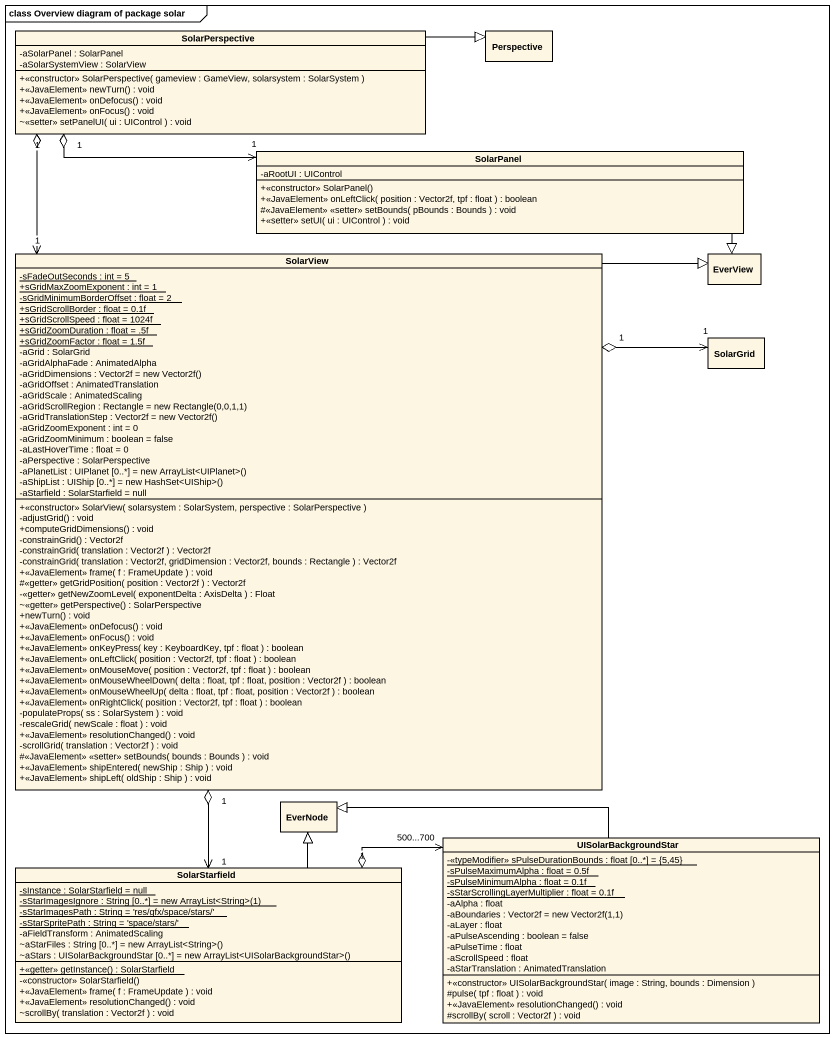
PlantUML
@startuml
mainframe class Overview diagram of package solar
hide circle
hide empty members
skinparam classAttributeIconSize 0
class SolarPerspective {
  -aSolarPanel : SolarPanel
  -aSolarSystemView : SolarView
  +<<constructor>> SolarPerspective( gameview : GameView, solarsystem : SolarSystem )
  +<<JavaElement>> newTurn() : void
  +<<JavaElement>> onDefocus() : void
  +<<JavaElement>> onFocus() : void
  ~<<setter>> setPanelUI( ui : UIControl ) : void
}
class Perspective
class SolarPanel {
  -aRootUI : UIControl
  +<<constructor>> SolarPanel()
  +<<JavaElement>> onLeftClick( position : Vector2f, tpf : float ) : boolean
  #<<JavaElement>> <<setter>> setBounds( pBounds : Bounds ) : void
  +<<setter>> setUI( ui : UIControl ) : void
}
class SolarView {
  {static} -sFadeOutSeconds : int = 5
  {static} +sGridMaxZoomExponent : int = 1
  {static} -sGridMinimumBorderOffset : float = 2
  {static} +sGridScrollBorder : float = 0.1f
  {static} +sGridScrollSpeed : float = 1024f
  {static} +sGridZoomDuration : float = .5f
  {static} +sGridZoomFactor : float = 1.5f
  -aGrid : SolarGrid
  -aGridAlphaFade : AnimatedAlpha
  {field} -aGridDimensions : Vector2f = new Vector2f()
  -aGridOffset : AnimatedTranslation
  -aGridScale : AnimatedScaling
  {field} -aGridScrollRegion : Rectangle = new Rectangle(0,0,1,1)
  {field} -aGridTranslationStep : Vector2f = new Vector2f()
  -aGridZoomExponent : int = 0
  -aGridZoomMinimum : boolean = false
  -aLastHoverTime : float = 0
  -aPerspective : SolarPerspective
  {field} -aPlanetList : UIPlanet [0..*] = new ArrayList<UIPlanet>()
  {field} -aShipList : UIShip [0..*] = new HashSet<UIShip>()
  -aStarfield : SolarStarfield = null
  +<<constructor>> SolarView( solarsystem : SolarSystem, perspective : SolarPerspective )
  -adjustGrid() : void
  +computeGridDimensions() : void
  -constrainGrid() : Vector2f
  -constrainGrid( translation : Vector2f ) : Vector2f
  -constrainGrid( translation : Vector2f, gridDimension : Vector2f, bounds : Rectangle ) : Vector2f
  +<<JavaElement>> frame( f : FrameUpdate ) : void
  #<<getter>> getGridPosition( position : Vector2f ) : Vector2f
  -<<getter>> getNewZoomLevel( exponentDelta : AxisDelta ) : Float
  ~<<getter>> getPerspective() : SolarPerspective
  +newTurn() : void
  +<<JavaElement>> onDefocus() : void
  +<<JavaElement>> onFocus() : void
  +<<JavaElement>> onKeyPress( key : KeyboardKey, tpf : float ) : boolean
  +<<JavaElement>> onLeftClick( position : Vector2f, tpf : float ) : boolean
  +<<JavaElement>> onMouseMove( position : Vector2f, tpf : float ) : boolean
  +<<JavaElement>> onMouseWheelDown( delta : float, tpf : float, position : Vector2f ) : boolean
  +<<JavaElement>> onMouseWheelUp( delta : float, tpf : float, position : Vector2f ) : boolean
  +<<JavaElement>> onRightClick( position : Vector2f, tpf : float ) : boolean
  -populateProps( ss : SolarSystem ) : void
  -rescaleGrid( newScale : float ) : void
  +<<JavaElement>> resolutionChanged() : void
  -scrollGrid( translation : Vector2f ) : void
  #<<JavaElement>> <<setter>> setBounds( bounds : Bounds ) : void
  +<<JavaElement>> shipEntered( newShip : Ship ) : void
  +<<JavaElement>> shipLeft( oldShip : Ship ) : void
}
class EverView
class SolarGrid
class EverNode
class SolarStarfield {
  {static} -sInstance : SolarStarfield = null
  {static} {field} -sStarImagesIgnore : String [0..*] = new ArrayList<String>(1)
  {static} -sStarImagesPath : String = 'res/gfx/space/stars/'
  {static} -sStarSpritePath : String = 'space/stars/'
  -aFieldTransform : AnimatedScaling
  {field} ~aStarFiles : String [0..*] = new ArrayList<String>()
  {field} ~aStars : UISolarBackgroundStar [0..*] = new ArrayList<UISolarBackgroundStar>()
  {static} +<<getter>> getInstance() : SolarStarfield
  -<<constructor>> SolarStarfield()
  +<<JavaElement>> frame( f : FrameUpdate ) : void
  +<<JavaElement>> resolutionChanged() : void
  ~scrollBy( translation : Vector2f ) : void
}
class UISolarBackgroundStar {
  {static} -<<typeModifier>> sPulseDurationBounds : float [0..*] = {5,45}
  {static} -sPulseMaximumAlpha : float = 0.5f
  {static} -sPulseMinimumAlpha : float = 0.1f
  {static} -sStarScrollingLayerMultiplier : float = 0.1f
  -aAlpha : float
  {field} -aBoundaries : Vector2f = new Vector2f(1,1)
  -aLayer : float
  -aPulseAscending : boolean = false
  -aPulseTime : float
  -aScrollSpeed : float
  -aStarTranslation : AnimatedTranslation
  +<<constructor>> UISolarBackgroundStar( image : String, bounds : Dimension )
  #pulse( tpf : float ) : void
  +<<JavaElement>> resolutionChanged() : void
  #scrollBy( scroll : Vector2f ) : void
}
SolarPerspective -right-|> Perspective
SolarPerspective "1" o-right-> "1" SolarPanel
SolarPerspective "1" o--> "1" SolarView
SolarPanel -right-|> EverView
SolarView -right-|> EverView
SolarView "1" o-right-> "1" SolarGrid
SolarView "1" o--> "1" SolarStarfield
SolarStarfield -up-|> EverNode
SolarStarfield "1" o-right-> "500...700" UISolarBackgroundStar
UISolarBackgroundStar -left-|> EverNode
@enduml
